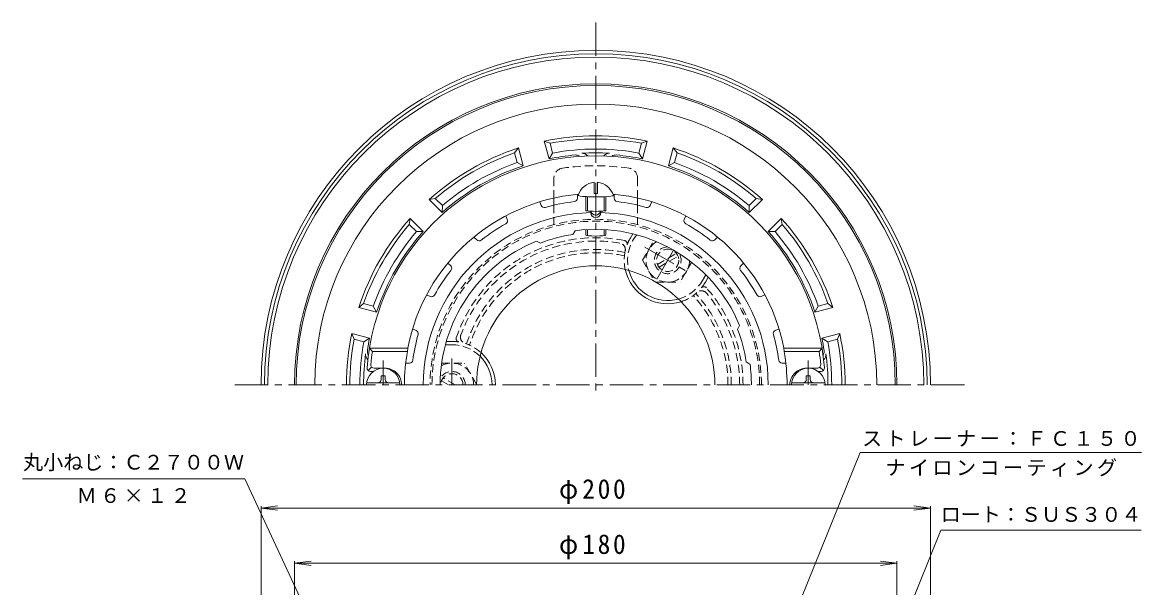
# Model space of a CAD drawing. Units: millimetres, scale not verified. Extents: x -193 to 149, y -231 to 274.
# Drawn here: x -192.6 to 141.8, y 105.4 to 274.4 of the extents above; entities that cross this region are included whole.
import ezdxf
from ezdxf.enums import TextEntityAlignment as Align

# ---------------------------------------------------------------- set-up
doc = ezdxf.new("R2010")
doc.units = ezdxf.units.MM
doc.header["$LTSCALE"] = 2
doc.linetypes.add('CHAIN1', pattern=[8, 5, -1, 1, -1])
doc.linetypes.add('DASHED1', pattern=[1.8, 1.2, -0.6])
for name, color, linetype, lineweight in [('0-0_通り芯', 3, 'Continuous', 9), ('0-1_ピット', 2, 'Continuous', 9), ('0-2_本体（蓋）', 6, 'Continuous', 5), ('0-4_寸法', 7, 'Continuous', 9), ('0-5_文字', 7, 'Continuous', 9), ('0-6', 2, 'Continuous', 9), ('0-A', 4, 'Continuous', 9)]:
    doc.layers.add(name, color=color, linetype=linetype, lineweight=lineweight)
doc.styles.add('ＭＳ ゴシック', font='')
doc.styles.get('ＭＳ ゴシック').set_extended_font_data('MS Gothic')

msp = doc.modelspace()

# ---------------------------------------------------------------- linework, layer by layer
at = {"layer": '0-0_通り芯', "linetype": 'CHAIN1'}
for p, q in [((-21.259, 274.39), (-21.259, 163.067)), ((-129.103, 166.02), (89.955, 166.02))]:
    msp.add_line(p, q, dxfattribs=at)
at = {"layer": '0-0_通り芯'}
for radius in [100, 99, 98]:
    msp.add_arc((-21.259, 166.02), radius, 0.00015, 180, dxfattribs=at)
at = {"layer": '0-0_通り芯', "linetype": 'DASHED1'}
for radius, start, end in [(40.5, 77.5844, 162.41565), (39.5, 77.47343, 162.52663), (39.5, 0, 42.52663), (40.5, 0, 42.41563)]:
    msp.add_arc((-21.259, 166.02), radius, start, end, dxfattribs=at)
at = {"layer": '0-1_ピット'}
for p, q in [((-34.138, 235.334), (-34.916, 238.24)), ((-8.381, 235.334), (-7.602, 238.24)), ((-5.869, 238.913), (-7.602, 238.24)), ((-7.294, 233.592), (-5.869, 238.913)), ((-44.377, 236.842), (-45.542, 235.393)), ((-44.763, 232.486), (-45.542, 235.393)), ((-42.951, 231.521), (-44.377, 236.842)), ((-34.138, 235.334), (-35.224, 233.592)), ((-8.381, 235.334), (-7.294, 233.592)), ((2.245, 232.486), (3.023, 235.393)), ((-44.763, 232.486), (-42.951, 231.521)), ((2.245, 232.486), (0.433, 231.521)), ((-67.069, 219.608), (-69.197, 221.735)), ((24.551, 219.608), (26.678, 221.736)), ((24.621, 217.557), (28.516, 221.452)), ((28.516, 221.452), (26.678, 221.736)), ((-67.069, 219.608), (-67.139, 217.557)), ((24.551, 219.608), (24.621, 217.557)), ((-76.691, 215.795), (-76.975, 213.957)), ((-72.796, 211.9), (-76.691, 215.795)), ((-74.847, 211.83), (-76.975, 213.957)), ((-74.847, 211.83), (-72.796, 211.9)), ((32.329, 211.83), (30.278, 211.9)), ((32.329, 211.83), (34.457, 213.957)), ((-87.726, 189.524), (-90.632, 190.302)), ((-87.726, 189.524), (-86.761, 187.712)), ((45.208, 189.524), (44.242, 187.712)), ((44.242, 187.712), (49.563, 189.138)), ((45.208, 189.524), (48.114, 190.302)), ((49.563, 189.138), (48.114, 190.302)), ((-90.573, 178.898), (-93.479, 179.677)), ((-90.573, 178.898), (-88.831, 179.985)), ((48.055, 178.898), (46.313, 179.985)), ((48.055, 178.898), (50.961, 179.677))]:
    msp.add_line(p, q, dxfattribs=at)
at = {"layer": '0-1_ピット', "linetype": 'DASHED1'}
for p, q in [((-11.017, 209.759), (-10.195, 211.184)), ((10.633, 197.259), (11.596, 198.926)), ((11.499, 196.759), (12.322, 198.184)), ((-64.259, 178.02), (-66.184, 178.02)), ((-64.259, 179.02), (-65.905, 179.02))]:
    msp.add_line(p, q, dxfattribs=at)
at = {"layer": '0-1_ピット', "color": 4, "linetype": 'DASHED1'}
for p, q in [((-7.259, 203.259), (-3.862, 209.143)), ((-2.855, 202.049), (2.836, 205.335)), ((-2.355, 201.183), (3.336, 204.469)), ((-7.259, 203.259), (-3.615, 196.947)), ((7.388, 202.648), (3.988, 196.759)), ((-3.29, 196.759), (3.988, 196.759)), ((-67.303, 172.515), (-60.504, 172.515)), ((-56.865, 166.212), (-60.504, 172.515)), ((-65.259, 166.02), (-67.355, 167.23)), ((-63.259, 166.02), (-66.855, 168.096))]:
    msp.add_line(p, q, dxfattribs=at)
at = {"layer": '0-1_ピット', "color": 4, "linetype": 'CHAIN1'}
for p, q in [((-6.622, 207.221), (7.216, 199.232)), ((1.991, 206.29), (-3.974, 195.958)), ((-64.259, 166.02), (-64.259, 173.956))]:
    msp.add_line(p, q, dxfattribs=at)
at = {"layer": '0-1_ピット'}
for points in [[(-35.224, 233.592), (-36.65, 238.913), (-34.916, 238.24)], [(0.433, 231.521), (1.859, 236.842), (3.023, 235.393)], [(-67.139, 217.557), (-71.034, 221.452), (-69.197, 221.735)], [(30.278, 211.9), (34.173, 215.795), (34.457, 213.957)], [(-86.761, 187.712), (-92.082, 189.138), (-90.632, 190.302)], [(-88.831, 179.985), (-94.152, 181.41), (-93.479, 179.677)], [(46.313, 179.985), (51.634, 181.41), (50.961, 179.677)]]:
    msp.add_lwpolyline(points, dxfattribs=at)
at = {"layer": '0-1_ピット', "color": 4}
msp.add_lwpolyline([(-3.615, 196.947), (-3.506, 196.759), (-3.29, 196.759)], dxfattribs=at)
at = {"layer": '0-1_ピット', "color": 4, "linetype": 'DASHED1'}
msp.add_circle((0.241, 203.259), 3.324, dxfattribs=at)
at = {"layer": '0-1_ピット'}
for centre, radius, start, end in [((-21.259, 166.02), 90, 0, 180), ((-21.259, 166.02), 89.5, 0, 180), ((-21.259, 166.02), 83.941, 0, 180), ((-21.259, 166.02), 74.5, 78.07777, 101.92224), ((-21.259, 166.02), 73.5, 79.29149, 100.70854), ((-21.259, 166.02), 74.5, 108.07777, 131.92224), ((-21.259, 166.02), 73.5, 109.29149, 130.70854), ((-21.259, 166.02), 69, 95.13783, 101.67665), ((-21.259, 166.02), 70.5, 79.47449, 100.52557), ((-27.259, 232.751), 2, 53.16412, 95.13788), ((-21.259, 166.02), 69.376, 86.59644, 93.40356), ((-25.259, 233.276), 2, 36.9169, 93.40337), ((-17.259, 233.276), 2, 86.59663, 143.0831), ((-15.259, 232.751), 2, 84.86212, 126.83588), ((-21.259, 166.02), 69, 78.32338, 84.86217), ((-21.259, 166.02), 74.5, 48.07777, 71.92224), ((-21.259, 166.02), 73.5, 49.29149, 70.70854), ((-21.259, 166.02), 69, 108.32338, 131.67665), ((-21.259, 166.02), 70.5, 109.47449, 130.52557), ((-21.259, 166.02), 69, 48.32338, 71.67665), ((-21.259, 166.02), 70.5, 49.47449, 70.52557), ((-21.259, 166.02), 74.5, 138.07777, 161.92224), ((-21.259, 166.02), 74.5, 18.07777, 41.92224), ((-21.259, 166.02), 73.5, 139.29149, 160.70854), ((-21.259, 166.02), 70.5, 139.47449, 160.52557), ((-21.259, 166.02), 69, 138.32338, 161.67665), ((-21.259, 166.02), 69, 18.32338, 41.67665), ((-21.259, 166.02), 70.5, 19.47449, 40.52557), ((-21.259, 166.02), 73.5, 19.29149, 40.70854), ((0.241, 203.259), 13, 192.1468, 287.85313), ((0.241, 203.259), 12, 194.64629, 285.35371), ((-21.259, 166.02), 74.5, 168.07777, 180.00002), ((-21.259, 166.02), 74.5, 0, 11.92224), ((-21.259, 166.02), 73.5, 169.29144, 179.99998), ((-21.259, 166.02), 70.5, 169.47441, 179.99998), ((-21.259, 166.02), 69, 168.32335, 171.41632), ((-21.259, 166.02), 69, 8.58368, 11.67665), ((-21.259, 166.02), 70.5, 0, 10.52557), ((-21.259, 166.02), 73.5, 0, 10.70854), ((-21.259, 166.02), 69.376, 172.32347, 180), ((-88.031, 175.02), 2, 172.32343, 228.81247), ((-87.509, 176.02), 2, 171.41681, 213.38867), ((-64.259, 166.02), 12, 0, 45.35368), ((-64.259, 166.02), 13, 0, 47.85313), ((44.99, 176.02), 2, 326.61482, 8.58319), ((45.513, 175.02), 2, 311.18687, 7.67657), ((-21.259, 166.02), 69.376, 0, 7.67653)]:
    msp.add_arc(centre, radius, start, end, dxfattribs=at)
at = {"layer": '0-1_ピット', "linetype": 'DASHED1'}
for centre, radius, start, end in [((0.241, 203.259), 12, 140.56085, 194.64629), ((-21.259, 166.02), 44, 78.73782, 161.26224), ((-21.259, 166.02), 43, 80.3933, 159.60683), ((-14.417, 206.445), 2, 347.73819, 80.39346), ((-12.861, 208.192), 1, 339.36754, 78.73761), ((0.241, 203.259), 13, 149.99991, 159.36919), ((0.241, 203.259), 13, 167.73729, 192.1468), ((0.241, 203.259), 12, 285.35371, 329.99992), ((10.329, 192.158), 2, 39.6064, 132.26289), ((0.241, 203.259), 13, 320.63103, 329.99991), ((11.064, 194.379), 1, 41.26125, 140.63077), ((-21.259, 166.02), 44, 0, 41.26216), ((0.241, 203.259), 13, 287.85313, 312.2627), ((-21.259, 166.02), 43, 0, 39.60672), ((-59.689, 180.307), 2, 159.6064, 252.26289), ((-64.259, 166.02), 13, 80.63094, 89.99991), ((-64.259, 166.02), 12, 45.35368, 89.99992), ((-61.98, 179.833), 1, 161.26411, 260.63068), ((-64.259, 166.02), 13, 47.85313, 72.2627)]:
    msp.add_arc(centre, radius, start, end, dxfattribs=at)
at = {"layer": '0-1_ピット', "color": 4, "linetype": 'DASHED1'}
for centre, radius, start, end in [((0.246, 203.256), 6.5, 120.99428, 358.99097), ((0.241, 203.259), 4, 90.22064, 29.77864), ((-64.259, 166.025), 6.5, 359.95093, 118.99136), ((-64.259, 166.02), 4, 0, 149.77835), ((-64.259, 166.02), 3.324, 0, 180)]:
    msp.add_arc(centre, radius, start, end, dxfattribs=at)
at = {"layer": '0-2_本体（蓋）'}
for p, q in [((-37.526, 219.663), (-37.985, 220.772)), ((-26.759, 221.805), (-26.759, 223.005)), ((-15.759, 221.805), (-15.759, 223.005)), ((-4.993, 219.663), (-4.533, 220.772)), ((-22.759, 217.518), (-22.759, 217.943)), ((-19.759, 217.518), (-19.759, 217.942)), ((-47.688, 215.453), (-48.148, 216.562)), ((5.17, 215.453), (5.63, 216.562)), ((-28.134, 210.998), (-27.398, 212.113)), ((-56.816, 209.355), (-57.665, 210.204)), ((-37.794, 208.409), (-38.989, 209.007)), ((14.298, 209.355), (15.146, 210.204)), ((-64.594, 201.577), (-65.443, 202.425)), ((22.076, 201.577), (22.925, 202.425)), ((-70.693, 192.449), (-71.802, 192.908)), ((28.175, 192.449), (29.284, 192.908)), ((-74.902, 182.287), (-76.011, 182.746)), ((21.13, 182.554), (21.728, 183.75)), ((32.384, 182.287), (33.493, 182.746)), ((-77.442, 177.02), (-88.87, 177.02)), ((-77.539, 176.02), (-77.442, 177.02)), ((34.924, 177.02), (46.352, 177.02)), ((35.021, 176.02), (34.924, 177.02)), ((-88.226, 171.345), (-89.304, 170.336)), ((-84.259, 171.02), (-87.488, 171.02)), ((-76.918, 172.52), (-78.049, 172.52)), ((23.719, 172.895), (24.834, 172.159)), ((34.4, 172.52), (35.531, 172.52)), ((41.741, 171.02), (44.97, 171.02)), ((45.708, 171.345), (46.786, 170.336)), ((-87.759, 170.02), (-88.574, 170.02)), ((45.241, 170.02), (46.055, 170.02))]:
    msp.add_line(p, q, dxfattribs=at)
for points in [[(-77.539, 176.02), (-88.014, 176.02), (-88.87, 177.02)], [(35.021, 176.02), (45.496, 176.02), (46.352, 177.02)]]:
    msp.add_lwpolyline(points, dxfattribs=at)
for centre, radius, start, end in [((-21.259, 166.02), 68.5, 4.24803, 175.75198), ((-21.259, 166.02), 57.25, 95.14587, 168.92233), ((-21.259, 166.02), 55.162, 96.64603, 105.85387), ((-27.759, 221.805), 1, 276.64659, 359.9993), ((-21.259, 166.02), 57.25, 11.07768, 84.85414), ((-14.759, 221.805), 1, 180.0007, 263.35341), ((-21.259, 166.02), 55.162, 74.14613, 83.35397), ((-21.259, 166.02), 51.52, 91.66841, 180), ((-36.602, 220.046), 1, 202.50082, 285.85338), ((-21.259, 217.54), 1.5, 180.75317, 359.1655), ((-21.259, 218.295), 1.5, 193.49446, 345.80159), ((-21.259, 166.02), 51.52, 0, 88.33159), ((-5.916, 220.046), 1, 254.14662, 337.49918), ((-21.259, 166.02), 55.162, 119.14603, 128.35387), ((-48.612, 215.071), 1, 299.14659, 22.4993), ((6.094, 215.071), 1, 157.5007, 240.85341), ((-21.259, 166.02), 55.162, 51.64613, 60.85397), ((-21.259, 166.02), 45.5, 98.69096, 111.3089), ((-21.259, 166.02), 46.5, 22.41331, 97.58618), ((-21.259, 166.02), 46.5, 112.4135, 180), ((-56.109, 210.062), 1, 225.00082, 308.35338), ((13.59, 210.062), 1, 231.64662, 314.99918), ((-65.301, 200.869), 1, 321.64659, 44.9993), ((22.783, 200.869), 1, 135.0007, 218.35341), ((-21.259, 166.02), 55.162, 141.64603, 150.85387), ((-21.259, 166.02), 55.162, 29.14613, 38.35397), ((-70.31, 193.373), 1, 247.50082, 330.85338), ((27.792, 193.373), 1, 209.14662, 292.49918), ((-21.259, 166.02), 55.162, 164.14603, 172.32523), ((-75.285, 181.363), 1, 344.14659, 67.4993), ((-21.259, 166.02), 45.5, 8.69096, 21.3089), ((32.767, 181.363), 1, 112.5007, 195.85341), ((-21.259, 166.02), 55.162, 7.67477, 15.85397), ((-21.259, 166.02), 67.5, 171.48038, 174.82341), ((-21.259, 166.02), 57.161, 169.92461, 180), ((-21.259, 166.02), 57.161, 0, 10.07539), ((-21.259, 166.02), 67.5, 5.17659, 8.51962), ((-88.574, 171.02), 1, 175.75217, 270), ((-87.488, 172.02), 1, 174.82323, 270), ((-84.259, 166.02), 5, 0, 90.00018), ((-76.918, 173.52), 1, 269.99899, 352.32573), ((-21.259, 166.02), 46.5, 0, 7.5862), ((34.4, 173.52), 1, 187.67427, 270.00101), ((41.741, 166.02), 5, 89.99982, 180), ((44.97, 172.02), 1, 270, 5.17677), ((46.055, 171.02), 1, 270, 4.24783)]:
    msp.add_arc(centre, radius, start, end, dxfattribs=at)
at = {"layer": '0-4_寸法'}
for p, q in [((-121.259, 129.198), (-116.302, 129.851)), ((-121.259, 129.798), (-121.259, 89.341)), ((-121.259, 129.198), (78.741, 129.198)), ((-121.259, 129.198), (-116.302, 128.545)), ((78.741, 129.198), (73.784, 129.851)), ((78.741, 129.198), (73.784, 128.545)), ((78.741, 129.798), (78.741, -20.454)), ((-111.259, 112.703), (-106.302, 113.356)), ((-111.259, 113.303), (-111.259, 89.059)), ((-111.259, 112.703), (68.741, 112.703)), ((-111.259, 112.703), (-106.302, 112.05)), ((68.741, 112.703), (63.784, 113.356)), ((68.741, 112.703), (63.784, 112.05)), ((68.741, 113.303), (68.741, -13.631))]:
    msp.add_line(p, q, dxfattribs=at)
at = {"layer": '0-5_文字'}
for p, q in [((-192.574, 137.966), (-126.155, 137.966)), ((-81.819, 42.888), (-126.155, 137.966)), ((30.038, -5.588), (81.827, 122.594)), ((81.827, 122.594), (141.736, 122.594))]:
    msp.add_line(p, q, dxfattribs=at)
msp.add_lwpolyline([(18.741, 49.172), (57.776, 145.788), (141.831, 145.788)], dxfattribs=at)
at = {"layer": '0-6', "linetype": 'DASHED1'}
for p, q in [((-33.759, 227.828), (-33.759, 221.889)), ((-8.759, 227.828), (-8.759, 221.889)), ((-33.759, 219.747), (-33.759, 213.916)), ((-8.759, 219.747), (-8.759, 213.916))]:
    msp.add_line(p, q, dxfattribs=at)
at = {"layer": '0-6'}
for p, q in [((-33.759, 221.889), (-33.759, 219.747)), ((-8.759, 221.889), (-8.759, 219.747))]:
    msp.add_line(p, q, dxfattribs=at)
at = {"layer": '0-6', "linetype": 'DASHED1'}
for centre, radius, start, end in [((-30.759, 227.828), 3, 98.53641, 180), ((-21.259, 164.537), 67, 81.46362, 98.53638), ((-11.759, 227.828), 3, 0, 81.46359), ((-21.259, 166.02), 49.5, 0, 180), ((-21.259, 166.02), 48.939, 0, 180)]:
    msp.add_arc(centre, radius, start, end, dxfattribs=at)
at = {"layer": '0-6'}
msp.add_arc((-21.259, 166.02), 35.606, 0, 180, dxfattribs=at)
at = {"layer": '0-A'}
for p, q in [((-21.759, 223.227), (-21.759, 226.584)), ((-20.759, 223.227), (-20.759, 226.584)), ((-24.259, 218.166), (-24.259, 222.227)), ((-23.759, 218.019), (-23.759, 222.227)), ((-21.759, 223.227), (-20.759, 223.227)), ((-18.759, 218.019), (-18.759, 222.227)), ((-18.259, 218.167), (-18.259, 222.227)), ((-24.259, 210.743), (-24.259, 212.423)), ((-23.759, 210.62), (-23.759, 212.453)), ((-18.759, 210.62), (-18.759, 212.453)), ((-18.259, 210.743), (-18.259, 212.423)), ((-85.359, 167.62), (-85.359, 168.77)), ((-84.159, 168.77), (-85.359, 168.77)), ((-84.159, 167.62), (-84.159, 168.77)), ((41.641, 168.77), (42.841, 168.77)), ((41.641, 167.62), (41.641, 168.77)), ((42.841, 167.62), (42.841, 168.77)), ((-89.723, 166.62), (-79.795, 166.62)), ((47.205, 166.62), (37.277, 166.62))]:
    msp.add_line(p, q, dxfattribs=at)
at = {"layer": '0-A', "linetype": 'CHAIN1'}
for p, q in [((-84.759, 166.02), (-84.759, 173.329)), ((42.241, 166.02), (42.241, 173.329))]:
    msp.add_line(p, q, dxfattribs=at)
at = {"layer": '0-A'}
for centre, radius, start, end in [((-21.259, 221.128), 5.479, 95.2356, 163.3867), ((-21.259, 221.128), 5.479, 16.6133, 84.76367), ((-84.759, 166.02), 5, 0, 180), ((42.241, 166.02), 5, 0, 180), ((-86.359, 167.62), 1, 270, 0), ((-83.159, 167.62), 1, 180, 270), ((40.641, 167.62), 1, 270, 0), ((43.841, 167.62), 1, 180, 270)]:
    msp.add_arc(centre, radius, start, end, dxfattribs=at)
for centre, major_axis, ratio, start_param, end_param in [((-21.259, 222.695), (5.25, 0), 0.0891, 3.0879084, 6.2831853), ((-21.259, 218.167), (-3, 0), 0.0891, 6.2831818, 9.4247745), ((-21.259, 210.743), (-3, 0), 0.0743, 6.2831635, 9.4247561)]:
    msp.add_ellipse(centre, major_axis=major_axis, ratio=ratio, start_param=start_param, end_param=end_param, dxfattribs=at)

# ---------------------------------------------------------------- texts
at = {"layer": '0-4_寸法', "color": 2, "char_height": 5.865, "attachment_point": 7, "style": 'ＭＳ ゴシック'}
for s, insert in [('\\T1.21;\\W0.95;φ200', (-32.259, 130.398)), ('\\T1.21;\\W0.95;φ180', (-32.259, 113.903))]:
    msp.add_mtext(s, dxfattribs=dict(at, insert=insert))
at = {"layer": '0-5_文字', "style": 'ＭＳ ゴシック'}
for s, p in [('丸小ねじ：Ｃ２７００Ｗ', (-192.364, 139.377)), ('ロート：ＳＵＳ３０４', (81.781, 123.774))]:
    msp.add_text(s, height=4.399, dxfattribs=at).set_placement(p, align=Align.BOTTOM_LEFT)
at = {"layer": '0-5_文字', "char_height": 4.399, "attachment_point": 7, "style": 'ＭＳ ゴシック'}
for s, insert in [('\\T1.17;ストレーナー：ＦＣ１５０', (58.304, 147.574)), ('\\T1.17;ナイロンコーティング', (65.304, 138.628)), ('\\T1.17;Ｍ６×１２', (-176.364, 130.671))]:
    msp.add_mtext(s, dxfattribs=dict(at, insert=insert))

doc.saveas('drawing.dxf')
